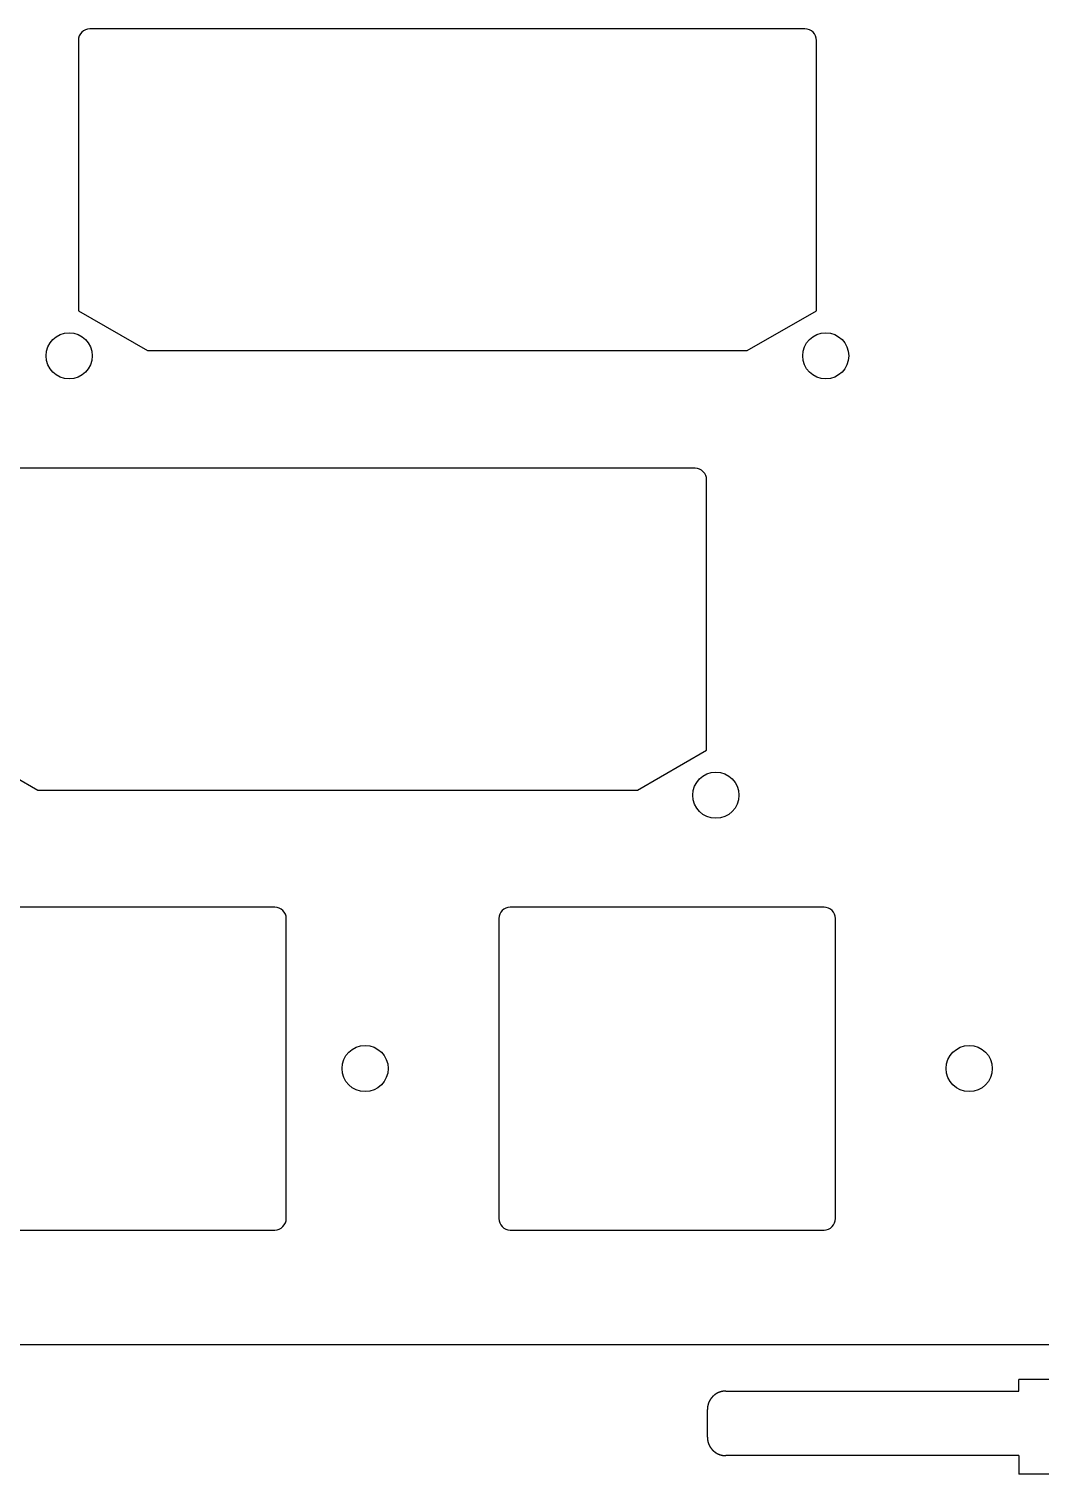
# Model space of a CAD drawing. Header units: millimetres. Extents: x -11 to 340, y -118 to 18.
# Drawn here: x 236.6 to 280.5, y -117.6 to -54.9 of the extents above; entities that cross this region are included whole.
import ezdxf

# ---------------------------------------------------------------- set-up
doc = ezdxf.new("R2010")
doc.units = ezdxf.units.MM
doc.header["$MEASUREMENT"] = 0
doc.layers.get('0').update_dxf_attribs({"linetype": 'CONTINUOUS'})
doc.layers.add('BLACK', color=7, linetype='CONTINUOUS')

msp = doc.modelspace()

# ---------------------------------------------------------------- linework, layer by layer
for points in [[(238.79375, -55.4375), (238.79375, -67.1555), (241.79375, -68.8875), (267.79375, -68.8875), (270.79375, -67.1555), (270.79375, -55.4375, 0.414213562), (270.29375, -54.9375), (239.29375, -54.9375, 0.414212391)], [(234.03125, -74.4875), (234.03125, -86.2055), (237.03125, -87.9375), (263.03125, -87.9375), (266.03125, -86.2055), (266.03125, -74.4875, 0.414213562), (265.53125, -73.9875), (234.53125, -73.9875, 0.414212391)], [(233.70625, -93.0125, 0.414212391), (233.20625, -93.5125), (233.20625, -106.5125, 0.414212391), (233.70625, -107.0125), (247.30625, -107.0125, 0.414213562), (247.80625, -106.5125), (247.80625, -93.5125, 0.414213562), (247.30625, -93.0125)], [(257.01875, -106.5125, 0.414212391), (257.51875, -107.0125), (271.11875, -107.0125, 0.414213562), (271.61875, -106.5125), (271.61875, -93.5125, 0.414213562), (271.11875, -93.0125), (257.51875, -93.0125, 0.414212391), (257.01875, -93.5125)]]:
    msp.add_lwpolyline(points, format="xyb", close=True)
for centre in [(238.39375, -69.1125), (271.19375, -69.1125), (266.43125, -88.1625), (251.221875, -100.0125)]:
    msp.add_circle(centre, 1)
at = {"layer": 'BLACK', "linetype": 'Continuous'}
for p, q in [((286.3125, -111.9925), (221.893425, -111.9925)), ((266.61088, -114.035401), (266.603333, -114.037942)), ((266.618453, -114.032936), (266.61088, -114.035401)), ((266.62605, -114.030547), (266.618453, -114.032936)), ((266.63367, -114.028235), (266.62605, -114.030547)), ((266.641314, -114.025999), (266.63367, -114.028235)), ((266.64898, -114.02384), (266.641314, -114.025999)), ((266.656667, -114.021757), (266.64898, -114.02384)), ((266.664376, -114.019752), (266.656667, -114.021757)), ((266.672106, -114.017824), (266.664376, -114.019752)), ((266.679856, -114.015973), (266.672106, -114.017824)), ((266.687625, -114.0142), (266.679856, -114.015973)), ((266.695414, -114.012504), (266.687625, -114.0142)), ((266.70322, -114.010886), (266.695414, -114.012504)), ((266.711045, -114.009346), (266.70322, -114.010886)), ((266.718888, -114.007884), (266.711045, -114.009346)), ((266.726747, -114.0065), (266.718888, -114.007884)), ((266.734623, -114.005194), (266.726747, -114.0065)), ((266.742515, -114.003967), (266.734623, -114.005194)), ((266.750422, -114.002818), (266.742515, -114.003967)), ((266.758345, -114.001748), (266.750422, -114.002818)), ((266.766282, -114.000756), (266.758345, -114.001748)), ((266.774233, -113.999843), (266.766282, -114.000756)), ((266.782197, -113.999009), (266.774233, -113.999843)), ((266.790175, -113.998254), (266.782197, -113.999009)), ((266.798166, -113.997578), (266.790175, -113.998254)), ((266.806169, -113.996982), (266.798166, -113.997578)), ((266.814184, -113.996464), (266.806169, -113.996982)), ((266.82221, -113.996026), (266.814184, -113.996464)), ((266.830248, -113.995667), (266.82221, -113.996026)), ((266.838296, -113.995388), (266.830248, -113.995667)), ((266.846354, -113.995189), (266.838296, -113.995388)), ((266.854422, -113.995069), (266.846354, -113.995189)), ((266.8625, -113.995029), (266.854422, -113.995069)), ((266.8625, -113.995029), (279.5625, -113.995029)), ((279.5625, -113.995029), (279.5625, -113.4925)), ((286.3125, -113.4925), (279.5625, -113.4925)), ((266.073453, -114.662344), (266.072804, -114.666289)), ((266.07412, -114.658405), (266.073453, -114.662344)), ((266.074808, -114.654468), (266.07412, -114.658405)), ((266.075515, -114.650538), (266.074808, -114.654468)), ((266.076242, -114.646609), (266.075515, -114.650538)), ((266.076987, -114.642688), (266.076242, -114.646609)), ((266.077753, -114.638768), (266.076987, -114.642688)), ((266.078538, -114.634855), (266.077753, -114.638768)), ((266.079343, -114.630945), (266.078538, -114.634855)), ((266.080167, -114.627041), (266.079343, -114.630945)), ((266.081011, -114.623139), (266.080167, -114.627041)), ((266.081874, -114.619245), (266.081011, -114.623139)), ((266.082757, -114.615353), (266.081874, -114.619245)), ((266.083659, -114.611469), (266.082757, -114.615353)), ((266.08458, -114.607587), (266.083659, -114.611469)), ((266.085521, -114.603712), (266.08458, -114.607587)), ((266.086481, -114.59984), (266.085521, -114.603712)), ((266.087461, -114.595976), (266.086481, -114.59984)), ((266.08846, -114.592114), (266.087461, -114.595976)), ((266.089478, -114.58826), (266.08846, -114.592114)), ((266.090515, -114.584409), (266.089478, -114.58826)), ((266.091572, -114.580566), (266.090515, -114.584409)), ((266.092648, -114.576726), (266.091572, -114.580566)), ((266.093743, -114.572894), (266.092648, -114.576726)), ((266.094858, -114.569065), (266.093743, -114.572894)), ((266.095991, -114.565244), (266.094858, -114.569065)), ((266.097144, -114.561427), (266.095991, -114.565244)), ((266.098316, -114.557618), (266.097144, -114.561427)), ((266.099507, -114.553813), (266.098316, -114.557618)), ((266.100717, -114.550016), (266.099507, -114.553813)), ((266.101947, -114.546222), (266.100717, -114.550016)), ((266.103195, -114.542438), (266.101947, -114.546222)), ((266.104462, -114.538657), (266.103195, -114.542438)), ((266.105748, -114.534884), (266.104462, -114.538657)), ((266.107054, -114.531116), (266.105748, -114.534884)), ((266.108378, -114.527357), (266.107054, -114.531116)), ((266.109721, -114.523602), (266.108378, -114.527357)), ((266.111083, -114.519856), (266.109721, -114.523602)), ((266.112464, -114.516114), (266.111083, -114.519856)), ((266.113864, -114.512381), (266.112464, -114.516114)), ((266.115282, -114.508654), (266.113864, -114.512381)), ((266.116719, -114.504935), (266.115282, -114.508654)), ((266.118176, -114.501221), (266.116719, -114.504935)), ((266.11965, -114.497516), (266.118176, -114.501221)), ((266.121144, -114.493817), (266.11965, -114.497516)), ((266.122656, -114.490126), (266.121144, -114.493817)), ((266.124187, -114.486441), (266.122656, -114.490126)), ((266.125736, -114.482766), (266.124187, -114.486441)), ((266.127304, -114.479096), (266.125736, -114.482766)), ((266.12889, -114.475436), (266.127304, -114.479096)), ((266.130495, -114.471781), (266.12889, -114.475436)), ((266.132118, -114.468136), (266.130495, -114.471781)), ((266.13376, -114.464497), (266.132118, -114.468136)), ((266.13542, -114.460868), (266.13376, -114.464497)), ((266.137098, -114.457245), (266.13542, -114.460868)), ((266.138795, -114.453632), (266.137098, -114.457245)), ((266.14051, -114.450026), (266.138795, -114.453632)), ((266.142243, -114.44643), (266.14051, -114.450026)), ((266.143995, -114.44284), (266.142243, -114.44643)), ((266.145764, -114.43926), (266.143995, -114.44284)), ((266.147552, -114.435687), (266.145764, -114.43926)), ((266.149357, -114.432125), (266.147552, -114.435687)), ((266.151181, -114.428569), (266.149357, -114.432125)), ((266.153022, -114.425024), (266.151181, -114.428569)), ((266.154882, -114.421487), (266.153022, -114.425024)), ((266.15676, -114.41796), (266.154882, -114.421487)), ((266.158655, -114.41444), (266.15676, -114.41796)), ((266.160568, -114.410931), (266.158655, -114.41444)), ((266.162499, -114.40743), (266.160568, -114.410931)), ((266.164448, -114.40394), (266.162499, -114.40743)), ((266.166414, -114.400457), (266.164448, -114.40394)), ((266.168398, -114.396986), (266.166414, -114.400457)), ((266.1704, -114.393523), (266.168398, -114.396986)), ((266.172418, -114.390071), (266.1704, -114.393523)), ((266.174455, -114.386627), (266.172418, -114.390071)), ((266.176509, -114.383194), (266.174455, -114.386627)), ((266.17858, -114.379771), (266.176509, -114.383194)), ((266.180668, -114.376358), (266.17858, -114.379771)), ((266.182775, -114.372954), (266.180668, -114.376358)), ((266.184897, -114.369562), (266.182775, -114.372954)), ((266.187038, -114.366179), (266.184897, -114.369562)), ((266.189195, -114.362807), (266.187038, -114.366179)), ((266.191369, -114.359445), (266.189195, -114.362807)), ((266.19356, -114.356095), (266.191369, -114.359445)), ((266.195769, -114.352754), (266.19356, -114.356095)), ((266.197994, -114.349425), (266.195769, -114.352754)), ((266.200236, -114.346105), (266.197994, -114.349425)), ((266.202495, -114.342798), (266.200236, -114.346105)), ((266.20477, -114.339501), (266.202495, -114.342798)), ((266.207062, -114.336215), (266.20477, -114.339501)), ((266.209371, -114.33294), (266.207062, -114.336215)), ((266.211696, -114.329678), (266.209371, -114.33294)), ((266.214038, -114.326425), (266.211696, -114.329678)), ((266.216396, -114.323185), (266.214038, -114.326425)), ((266.21877, -114.319956), (266.216396, -114.323185)), ((266.221161, -114.316739), (266.21877, -114.319956)), ((266.223568, -114.313534), (266.221161, -114.316739)), ((266.225991, -114.31034), (266.223568, -114.313534)), ((266.22843, -114.307158), (266.225991, -114.31034)), ((266.230885, -114.303989), (266.22843, -114.307158)), ((266.233356, -114.300831), (266.230885, -114.303989)), ((266.235843, -114.297686), (266.233356, -114.300831)), ((266.238346, -114.294552), (266.235843, -114.297686)), ((266.240864, -114.291432), (266.238346, -114.294552)), ((266.243399, -114.288323), (266.240864, -114.291432)), ((266.245948, -114.285227), (266.243399, -114.288323)), ((266.248514, -114.282144), (266.245948, -114.285227)), ((266.251094, -114.279073), (266.248514, -114.282144)), ((266.253691, -114.276015), (266.251094, -114.279073)), ((266.256302, -114.27297), (266.253691, -114.276015)), ((266.258929, -114.269938), (266.256302, -114.27297)), ((266.261571, -114.266919), (266.258929, -114.269938)), ((266.264228, -114.263913), (266.261571, -114.266919)), ((266.2669, -114.26092), (266.264228, -114.263913)), ((266.269587, -114.257941), (266.2669, -114.26092)), ((266.272289, -114.254975), (266.269587, -114.257941)), ((266.275006, -114.252022), (266.272289, -114.254975)), ((266.277738, -114.249083), (266.275006, -114.252022)), ((266.280484, -114.246158), (266.277738, -114.249083)), ((266.283244, -114.243246), (266.280484, -114.246158)), ((266.28602, -114.240348), (266.283244, -114.243246)), ((266.288809, -114.237464), (266.28602, -114.240348)), ((266.291613, -114.234593), (266.288809, -114.237464)), ((266.294432, -114.231737), (266.291613, -114.234593)), ((266.300111, -114.226067), (266.294432, -114.231737)), ((266.305846, -114.220454), (266.300111, -114.226067)), ((266.311636, -114.214899), (266.305846, -114.220454)), ((266.317482, -114.209401), (266.311636, -114.214899)), ((266.323381, -114.203963), (266.317482, -114.209401)), ((266.329334, -114.198584), (266.323381, -114.203963)), ((266.33534, -114.193266), (266.329334, -114.198584)), ((266.341398, -114.188008), (266.33534, -114.193266)), ((266.347508, -114.182811), (266.341398, -114.188008)), ((266.353668, -114.177676), (266.347508, -114.182811)), ((266.359878, -114.172603), (266.353668, -114.177676)), ((266.366138, -114.167593), (266.359878, -114.172603)), ((266.372446, -114.162647), (266.366138, -114.167593)), ((266.378803, -114.157765), (266.372446, -114.162647)), ((266.385206, -114.152947), (266.378803, -114.157765)), ((266.391657, -114.148194), (266.385206, -114.152947)), ((266.398153, -114.143507), (266.391657, -114.148194)), ((266.404694, -114.138885), (266.398153, -114.143507)), ((266.41128, -114.134331), (266.404694, -114.138885)), ((266.417909, -114.129843), (266.41128, -114.134331)), ((266.424582, -114.125422), (266.417909, -114.129843)), ((266.431297, -114.12107), (266.424582, -114.125422)), ((266.438054, -114.116785), (266.431297, -114.12107)), ((266.444851, -114.11257), (266.438054, -114.116785)), ((266.451689, -114.108423), (266.444851, -114.11257)), ((266.458566, -114.104346), (266.451689, -114.108423)), ((266.465482, -114.100339), (266.458566, -114.104346)), ((266.472436, -114.096402), (266.465482, -114.100339)), ((266.479427, -114.092536), (266.472436, -114.096402)), ((266.486455, -114.088741), (266.479427, -114.092536)), ((266.493519, -114.085017), (266.486455, -114.088741)), ((266.500618, -114.081366), (266.493519, -114.085017)), ((266.507752, -114.077786), (266.500618, -114.081366)), ((266.51492, -114.074278), (266.507752, -114.077786)), ((266.522121, -114.070844), (266.51492, -114.074278)), ((266.529354, -114.067482), (266.522121, -114.070844)), ((266.53662, -114.064194), (266.529354, -114.067482)), ((266.543916, -114.060979), (266.53662, -114.064194)), ((266.551243, -114.057838), (266.543916, -114.060979)), ((266.5586, -114.054772), (266.551243, -114.057838)), ((266.565986, -114.051779), (266.5586, -114.054772)), ((266.573401, -114.048862), (266.565986, -114.051779)), ((266.580844, -114.046019), (266.573401, -114.048862)), ((266.588314, -114.043251), (266.580844, -114.046019)), ((266.59581, -114.040559), (266.588314, -114.043251)), ((266.603333, -114.037942), (266.59581, -114.040559)), ((266.062514, -114.790256), (266.0625, -114.794301)), ((266.0625, -114.794301), (266.0625, -114.795029)), ((266.0625, -115.995029), (266.0625, -114.795029)), ((266.062548, -114.786215), (266.062514, -114.790256)), ((266.062601, -114.782174), (266.062548, -114.786215)), ((266.062675, -114.778138), (266.062601, -114.782174)), ((266.062768, -114.774102), (266.062675, -114.778138)), ((266.062882, -114.770071), (266.062768, -114.774102)), ((266.063015, -114.76604), (266.062882, -114.770071)), ((266.063169, -114.762014), (266.063015, -114.76604)), ((266.063342, -114.757988), (266.063169, -114.762014)), ((266.063536, -114.753968), (266.063342, -114.757988)), ((266.063749, -114.749948), (266.063536, -114.753968)), ((266.063982, -114.745933), (266.063749, -114.749948)), ((266.064235, -114.741918), (266.063982, -114.745933)), ((266.064508, -114.737909), (266.064235, -114.741918)), ((266.064801, -114.733901), (266.064508, -114.737909)), ((266.065113, -114.729898), (266.064801, -114.733901)), ((266.065446, -114.725895), (266.065113, -114.729898)), ((266.065798, -114.721899), (266.065446, -114.725895)), ((266.06617, -114.717903), (266.065798, -114.721899)), ((266.066562, -114.713912), (266.06617, -114.717903)), ((266.066974, -114.709923), (266.066562, -114.713912)), ((266.067405, -114.705939), (266.066974, -114.709923)), ((266.067856, -114.701957), (266.067405, -114.705939)), ((266.068327, -114.69798), (266.067856, -114.701957)), ((266.068818, -114.694004), (266.068327, -114.69798)), ((266.069328, -114.690035), (266.068818, -114.694004)), ((266.069858, -114.686066), (266.069328, -114.690035)), ((266.070408, -114.682104), (266.069858, -114.686066)), ((266.070978, -114.678143), (266.070408, -114.682104)), ((266.071567, -114.674189), (266.070978, -114.678143)), ((266.072176, -114.670235), (266.071567, -114.674189)), ((266.072804, -114.666289), (266.072176, -114.670235)), ((266.0625, -115.995029), (266.06254, -116.003107)), ((266.06254, -116.003107), (266.06266, -116.011175)), ((266.06266, -116.011175), (266.062859, -116.019233)), ((266.062859, -116.019233), (266.063138, -116.027282)), ((266.063138, -116.027282), (266.063497, -116.035319)), ((266.063497, -116.035319), (266.063935, -116.043345)), ((266.063935, -116.043345), (266.064453, -116.05136)), ((266.064453, -116.05136), (266.065049, -116.059363)), ((266.065049, -116.059363), (266.065725, -116.067354)), ((266.065725, -116.067354), (266.06648, -116.075332)), ((266.06648, -116.075332), (266.067314, -116.083296)), ((266.067314, -116.083296), (266.068227, -116.091247)), ((266.068227, -116.091247), (266.069219, -116.099184)), ((266.069219, -116.099184), (266.070289, -116.107107)), ((266.070289, -116.107107), (266.071438, -116.115014)), ((266.071438, -116.115014), (266.072665, -116.122906)), ((266.072665, -116.122906), (266.073971, -116.130782)), ((266.073971, -116.130782), (266.075355, -116.138641)), ((266.075355, -116.138641), (266.076817, -116.146484)), ((266.076817, -116.146484), (266.078357, -116.154309)), ((266.078357, -116.154309), (266.079975, -116.162116)), ((266.079975, -116.162116), (266.081671, -116.169904)), ((266.081671, -116.169904), (266.083444, -116.177674)), ((266.083444, -116.177674), (266.085295, -116.185423)), ((266.085295, -116.185423), (266.087223, -116.193153)), ((266.087223, -116.193153), (266.089228, -116.200862)), ((266.089228, -116.200862), (266.091311, -116.20855)), ((266.091311, -116.20855), (266.09347, -116.216215)), ((266.09347, -116.216215), (266.095706, -116.223859)), ((266.095706, -116.223859), (266.098018, -116.231479)), ((266.098018, -116.231479), (266.100407, -116.239076)), ((266.100407, -116.239076), (266.102872, -116.246649)), ((266.102872, -116.246649), (266.105413, -116.254197)), ((266.105413, -116.254197), (266.10803, -116.261719)), ((266.10803, -116.261719), (266.110722, -116.269216)), ((266.110722, -116.269216), (266.11349, -116.276686)), ((266.11349, -116.276686), (266.116333, -116.284128)), ((266.116333, -116.284128), (266.11925, -116.291543)), ((266.11925, -116.291543), (266.122243, -116.298929)), ((266.122243, -116.298929), (266.125309, -116.306286)), ((266.125309, -116.306286), (266.12845, -116.313613)), ((266.12845, -116.313613), (266.131665, -116.32091)), ((266.131665, -116.32091), (266.134953, -116.328175)), ((266.134953, -116.328175), (266.138315, -116.335408)), ((266.138315, -116.335408), (266.141749, -116.342609)), ((266.141749, -116.342609), (266.145257, -116.349777)), ((266.145257, -116.349777), (266.148837, -116.356911)), ((266.148837, -116.356911), (266.152488, -116.36401)), ((266.152488, -116.36401), (266.156212, -116.371074)), ((266.156212, -116.371074), (266.160007, -116.378102)), ((266.160007, -116.378102), (266.163873, -116.385094)), ((266.163873, -116.385094), (266.16781, -116.392048)), ((266.16781, -116.392048), (266.171817, -116.398964)), ((266.171817, -116.398964), (266.175894, -116.405841)), ((266.175894, -116.405841), (266.18004, -116.412678)), ((266.18004, -116.412678), (266.184256, -116.419476)), ((266.184256, -116.419476), (266.18854, -116.426232)), ((266.18854, -116.426232), (266.192893, -116.432947)), ((266.192893, -116.432947), (266.197314, -116.43962)), ((266.197314, -116.43962), (266.201801, -116.446249)), ((266.201801, -116.446249), (266.206356, -116.452835)), ((266.206356, -116.452835), (266.210978, -116.459376)), ((266.210978, -116.459376), (266.215665, -116.465873)), ((266.215665, -116.465873), (266.220418, -116.472323)), ((266.220418, -116.472323), (266.225236, -116.478726)), ((266.225236, -116.478726), (266.230118, -116.485083)), ((266.230118, -116.485083), (266.235064, -116.491391)), ((266.235064, -116.491391), (266.240074, -116.497651)), ((266.240074, -116.497651), (266.245147, -116.503861)), ((266.245147, -116.503861), (266.250282, -116.510021)), ((266.250282, -116.510021), (266.255478, -116.516131)), ((266.255478, -116.516131), (266.260736, -116.522189)), ((266.260736, -116.522189), (266.266055, -116.528195)), ((266.266055, -116.528195), (266.271434, -116.534148)), ((266.271434, -116.534148), (266.276872, -116.540047)), ((266.276872, -116.540047), (266.282369, -116.545893)), ((266.282369, -116.545893), (266.287925, -116.551683)), ((266.287925, -116.551683), (266.293538, -116.557418)), ((266.293538, -116.557418), (266.299208, -116.563097)), ((266.299208, -116.563097), (266.302064, -116.565916)), ((266.302064, -116.565916), (266.304934, -116.56872)), ((266.304934, -116.56872), (266.307818, -116.571509)), ((266.307818, -116.571509), (266.310717, -116.574285)), ((266.310717, -116.574285), (266.313628, -116.577045)), ((266.313628, -116.577045), (266.316554, -116.579792)), ((266.316554, -116.579792), (266.319493, -116.582523)), ((266.319493, -116.582523), (266.322446, -116.58524)), ((266.322446, -116.58524), (266.325412, -116.587942)), ((266.325412, -116.587942), (266.328391, -116.590629)), ((266.328391, -116.590629), (266.331384, -116.593301)), ((266.331384, -116.593301), (266.33439, -116.595958)), ((266.33439, -116.595958), (266.337409, -116.5986)), ((266.337409, -116.5986), (266.340441, -116.601227)), ((266.340441, -116.601227), (266.343486, -116.603838)), ((266.343486, -116.603838), (266.346544, -116.606435)), ((266.346544, -116.606435), (266.349614, -116.609015)), ((266.349614, -116.609015), (266.352698, -116.611581)), ((266.352698, -116.611581), (266.355794, -116.61413)), ((266.355794, -116.61413), (266.358902, -116.616665)), ((266.358902, -116.616665), (266.362023, -116.619183)), ((266.362023, -116.619183), (266.365156, -116.621686)), ((266.365156, -116.621686), (266.368302, -116.624173)), ((266.368302, -116.624173), (266.371459, -116.626644)), ((266.371459, -116.626644), (266.374629, -116.629099)), ((266.374629, -116.629099), (266.377811, -116.631538)), ((266.377811, -116.631538), (266.381004, -116.633961)), ((266.381004, -116.633961), (266.38421, -116.636368)), ((266.38421, -116.636368), (266.387427, -116.638759)), ((266.387427, -116.638759), (266.390656, -116.641133)), ((266.390656, -116.641133), (266.393896, -116.643491)), ((266.393896, -116.643491), (266.397148, -116.645833)), ((266.397148, -116.645833), (266.400411, -116.648158)), ((266.400411, -116.648158), (266.403686, -116.650467)), ((266.403686, -116.650467), (266.406971, -116.652759)), ((266.406971, -116.652759), (266.410269, -116.655035)), ((266.410269, -116.655035), (266.413576, -116.657293)), ((266.413576, -116.657293), (266.416895, -116.659535)), ((266.416895, -116.659535), (266.420224, -116.66176)), ((266.420224, -116.66176), (266.423565, -116.663969)), ((266.423565, -116.663969), (266.426916, -116.66616)), ((266.426916, -116.66616), (266.430278, -116.668334)), ((266.430278, -116.668334), (266.43365, -116.670491)), ((266.43365, -116.670491), (266.437033, -116.672632)), ((266.437033, -116.672632), (266.440425, -116.674754)), ((266.440425, -116.674754), (266.443829, -116.676861)), ((266.443829, -116.676861), (266.447241, -116.678949)), ((266.447241, -116.678949), (266.450665, -116.68102)), ((266.450665, -116.68102), (266.454098, -116.683074)), ((266.454098, -116.683074), (266.457541, -116.685111)), ((266.457541, -116.685111), (266.460993, -116.687129)), ((266.460993, -116.687129), (266.464457, -116.689131)), ((266.464457, -116.689131), (266.467928, -116.691115)), ((266.467928, -116.691115), (266.47141, -116.693081)), ((266.47141, -116.693081), (266.474901, -116.69503)), ((266.474901, -116.69503), (266.478402, -116.696961)), ((266.478402, -116.696961), (266.481911, -116.698874)), ((266.481911, -116.698874), (266.48543, -116.700769)), ((266.48543, -116.700769), (266.488957, -116.702647)), ((266.488957, -116.702647), (266.492495, -116.704507)), ((266.492495, -116.704507), (266.49604, -116.706348)), ((266.49604, -116.706348), (266.499595, -116.708172)), ((266.499595, -116.708172), (266.503158, -116.709977)), ((266.503158, -116.709977), (266.506731, -116.711765)), ((266.506731, -116.711765), (266.51031, -116.713534)), ((266.51031, -116.713534), (266.5139, -116.715286)), ((266.5139, -116.715286), (266.517497, -116.717019)), ((266.517497, -116.717019), (266.521103, -116.718734)), ((266.521103, -116.718734), (266.524716, -116.720431)), ((266.524716, -116.720431), (266.528339, -116.722109)), ((266.528339, -116.722109), (266.531968, -116.723769)), ((266.531968, -116.723769), (266.535607, -116.725411)), ((266.535607, -116.725411), (266.539252, -116.727034)), ((266.539252, -116.727034), (266.542906, -116.728639)), ((266.542906, -116.728639), (266.546567, -116.730225)), ((266.546567, -116.730225), (266.550236, -116.731793)), ((266.550236, -116.731793), (266.553912, -116.733342)), ((266.553912, -116.733342), (266.557597, -116.734873)), ((266.557597, -116.734873), (266.561287, -116.736385)), ((266.561287, -116.736385), (266.564987, -116.737879)), ((266.564987, -116.737879), (266.568691, -116.739353)), ((266.568691, -116.739353), (266.572405, -116.74081)), ((266.572405, -116.74081), (266.576124, -116.742247)), ((266.576124, -116.742247), (266.579852, -116.743665)), ((266.579852, -116.743665), (266.583585, -116.745065)), ((266.583585, -116.745065), (266.587326, -116.746446)), ((266.587326, -116.746446), (266.591073, -116.747808)), ((266.591073, -116.747808), (266.594828, -116.749151)), ((266.594828, -116.749151), (266.598587, -116.750475)), ((266.598587, -116.750475), (266.602355, -116.751781)), ((266.602355, -116.751781), (266.606127, -116.753067)), ((266.606127, -116.753067), (266.609908, -116.754334)), ((266.609908, -116.754334), (266.613693, -116.755582)), ((266.613693, -116.755582), (266.617486, -116.756812)), ((266.617486, -116.756812), (266.621283, -116.758022)), ((266.621283, -116.758022), (266.625089, -116.759213)), ((266.625089, -116.759213), (266.628898, -116.760385)), ((266.628898, -116.760385), (266.632715, -116.761538)), ((266.632715, -116.761538), (266.636536, -116.762671)), ((266.636536, -116.762671), (266.640365, -116.763786)), ((266.640365, -116.763786), (266.644197, -116.764881)), ((266.644197, -116.764881), (266.648037, -116.765957)), ((266.648037, -116.765957), (266.65188, -116.767014)), ((266.65188, -116.767014), (266.655731, -116.768051)), ((266.655731, -116.768051), (266.659585, -116.769069)), ((266.659585, -116.769069), (266.663446, -116.770068)), ((266.663446, -116.770068), (266.667311, -116.771048)), ((266.667311, -116.771048), (266.671183, -116.772008)), ((266.671183, -116.772008), (266.675057, -116.772949)), ((266.675057, -116.772949), (266.678939, -116.77387)), ((266.678939, -116.77387), (266.682824, -116.774772)), ((266.682824, -116.774772), (266.686716, -116.775655)), ((266.686716, -116.775655), (266.69061, -116.776518)), ((266.69061, -116.776518), (266.694512, -116.777362)), ((266.694512, -116.777362), (266.698415, -116.778186)), ((266.698415, -116.778186), (266.702326, -116.778991)), ((266.702326, -116.778991), (266.706239, -116.779776)), ((266.706239, -116.779776), (266.710158, -116.780542)), ((266.710158, -116.780542), (266.71408, -116.781287)), ((266.71408, -116.781287), (266.718008, -116.782014)), ((266.718008, -116.782014), (266.721939, -116.782721)), ((266.721939, -116.782721), (266.725876, -116.783409)), ((266.725876, -116.783409), (266.729814, -116.784076)), ((266.729814, -116.784076), (266.733759, -116.784725)), ((266.733759, -116.784725), (266.737706, -116.785353)), ((266.737706, -116.785353), (266.741659, -116.785962)), ((266.741659, -116.785962), (266.745614, -116.786551)), ((266.745614, -116.786551), (266.749575, -116.787121)), ((266.749575, -116.787121), (266.753537, -116.787671)), ((266.753537, -116.787671), (266.757505, -116.788201)), ((266.757505, -116.788201), (266.761475, -116.788711)), ((266.761475, -116.788711), (266.765451, -116.789202)), ((266.765451, -116.789202), (266.769427, -116.789673)), ((266.769427, -116.789673), (266.77341, -116.790124)), ((266.77341, -116.790124), (266.777394, -116.790555)), ((266.777394, -116.790555), (266.781383, -116.790967)), ((266.781383, -116.790967), (266.785373, -116.791359)), ((266.785373, -116.791359), (266.789369, -116.791731)), ((266.789369, -116.791731), (266.793366, -116.792083)), ((266.793366, -116.792083), (266.797369, -116.792416)), ((266.797369, -116.792416), (266.801372, -116.792728)), ((266.801372, -116.792728), (266.80538, -116.793021)), ((266.80538, -116.793021), (266.809389, -116.793294)), ((266.809389, -116.793294), (266.813404, -116.793547)), ((266.813404, -116.793547), (266.817419, -116.79378)), ((266.817419, -116.79378), (266.821439, -116.793993)), ((266.821439, -116.793993), (266.825459, -116.794187)), ((266.825459, -116.794187), (266.829485, -116.79436)), ((266.829485, -116.79436), (266.833511, -116.794514)), ((266.833511, -116.794514), (266.837542, -116.794647)), ((266.837542, -116.794647), (266.841573, -116.794761)), ((266.841573, -116.794761), (266.845609, -116.794854)), ((266.845609, -116.794854), (266.849645, -116.794928)), ((266.849645, -116.794928), (266.853686, -116.794981)), ((266.853686, -116.794981), (266.857727, -116.795015)), ((266.857727, -116.795015), (266.861772, -116.795029)), ((266.861772, -116.795029), (266.8625, -116.795029)), ((279.5625, -116.795029), (266.8625, -116.795029)), ((279.5625, -116.795029), (279.5625, -117.595029)), ((309.5625, -117.595029), (279.5625, -117.595029))]:
    msp.add_line(p, q, dxfattribs=at)
at = {"layer": 'BLACK'}
msp.add_circle((277.415625, -100.0125), 1, dxfattribs=at)

doc.saveas('drawing.dxf')
